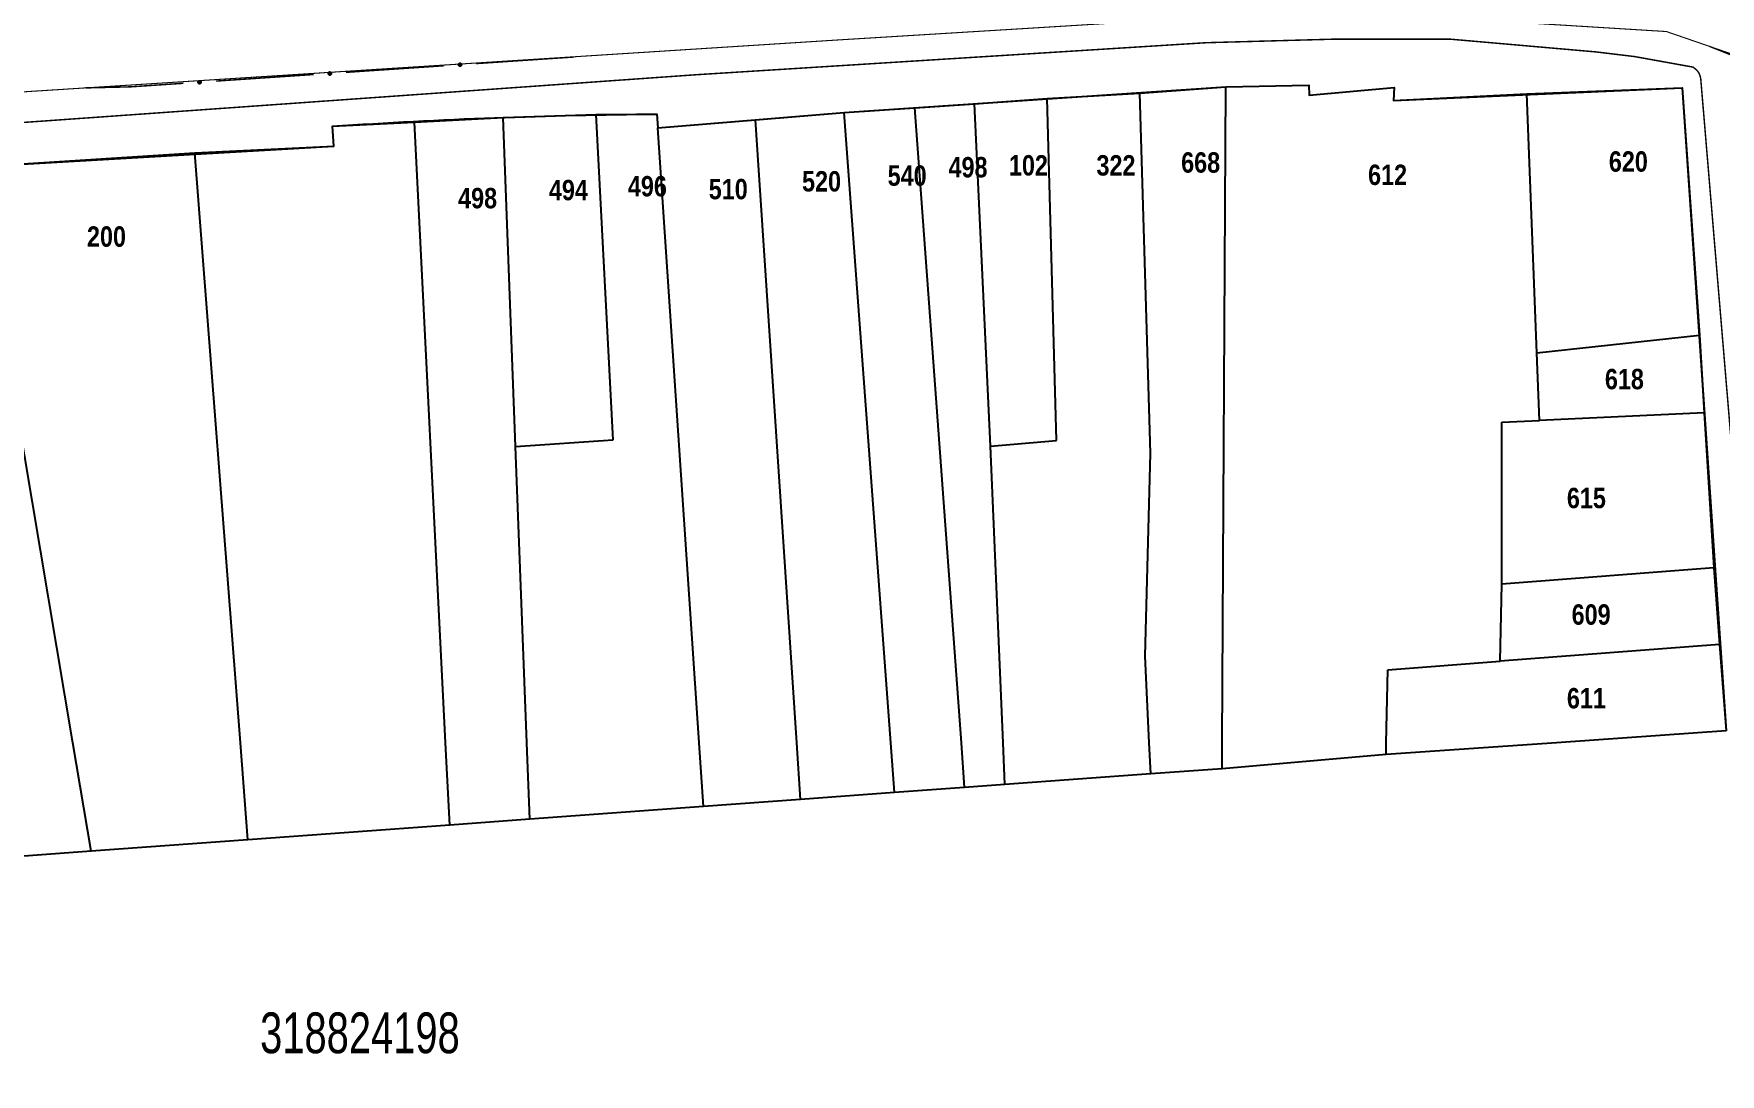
# Model space of a CAD drawing. Extents: x 203591 to 208218, y 4854879 to 4857795.
# Drawn here: x 204044.6 to 204251.3, y 4855982.4 to 4856109.9 of the extents above; entities that cross this region are included whole.
import ezdxf
from ezdxf.enums import TextEntityAlignment as Align

# ---------------------------------------------------------------- set-up
doc = ezdxf.new("R2010")
doc.units = 0
doc.header["$LTSCALE"] = 1.5
doc.header["$MEASUREMENT"] = 0
doc.linetypes.add('PHANTOMX2', pattern=[5, 2.5, -0.5, 0.5, -0.5, 0.5, -0.5])
doc.linetypes.add('TRACO_25', pattern=[8, 3, -1, 1, -1, 1, -1])
for name, color, linetype in [('CD-MALHA-LOTES', 40, 'CONTINUOUS'), ('CD_TXT_QUADRA', 7, 'CONTINUOUS'), ('LM-LIM-SETOR-FISCAL', 7, 'CONTINUOUS'), ('RU-QUADRAS', 210, 'CONTINUOUS'), ('SV-EIXO-ROD-ESTR', 7, 'CONTINUOUS'), ('SV-EST-MUNIC-PAV', 20, 'CONTINUOUS'), ('SV-RUA-NAO-PAV-S-GUIA-C-GUIA', 7, 'PHANTOMX2'), ('Th_NmrPorta', 7, 'CONTINUOUS')]:
    doc.layers.add(name, color=color, linetype=linetype)
doc.styles.add('ARIAL', font='ARIAL.TTF')
doc.styles.get("Standard").update_dxf_attribs({"font": 'swisscbo.ttf'})
doc.linetypes.add('Limite', pattern='A,20,-3,[130,ltypeshp.shx,S=6.35,R=0,X=0,Y=0],-3,20', length=46)

msp = doc.modelspace()

# ---------------------------------------------------------------- linework, layer by layer
at = {"layer": 'CD-MALHA-LOTES', "linetype": 'Continuous', "flags": 128}
for points in [[(204168.79, 4856101.95), (204180.14, 4856102.6)], [(204180.14, 4856102.6), (204190.71, 4856103.4)], [(204181.31, 4856023), (204180.81, 4856033.6), (204181.48, 4856058.5), (204180.14, 4856102.6)], [(204190.24, 4856023), (204190.71, 4856103.4)], [(204190.71, 4856103.4), (204200.87, 4856103.58)], [(204200.87, 4856103.58), (204200.89, 4856102.39)], [(204200.89, 4856102.39), (204211.32, 4856103.32)], [(204211.32, 4856103.32), (204211.24, 4856101.72)], [(204211.24, 4856101.72), (204227.57, 4856102.54)], [(204227.57, 4856102.54), (204246.61, 4856103.28)], [(204228.82, 4856070.78), (204227.57, 4856102.54)], [(204246.61, 4856103.28), (204248.74, 4856072.96)], [(204102.11, 4856099.64), (204113.5, 4856100.02)], [(204113.5, 4856100.02), (204120.97, 4856100.06)], [(204115.61, 4856060.14), (204113.5, 4856100.02)], [(204120.97, 4856100.06), (204121.06, 4856098.38)], [(204133.05, 4856099.35), (204143.91, 4856100.24)], [(204143.91, 4856100.24), (204152.57, 4856100.81)], [(204149.63, 4856023), (204143.91, 4856100.24)], [(204152.57, 4856100.81), (204159.88, 4856101.29)], [(204158.28, 4856023), (204152.57, 4856100.81)], [(204159.88, 4856101.29), (204168.79, 4856101.95)], [(204161.87, 4856059.35), (204159.88, 4856101.29)], [(204169.94, 4856060.04), (204168.79, 4856101.95)], [(204081.2, 4856098.56), (204091.24, 4856099.08)], [(204081.36, 4856096.1), (204081.2, 4856098.56)], [(204091.24, 4856099.08), (204102.11, 4856099.64)], [(204095.07, 4856023), (204091.24, 4856099.08)], [(204103.65, 4856059.31), (204102.11, 4856099.64)], [(204121.06, 4856098.38), (204133.05, 4856099.35)], [(204126.14, 4856023), (204121.06, 4856098.38)], [(204138.12, 4856023), (204133.05, 4856099.35)], [(204064.35, 4856095.31), (204081.36, 4856096.1)], [(204037.49, 4856093.59), (204064.35, 4856095.31)], [(204069.92, 4856023), (204064.35, 4856095.31)], [(204049.38, 4856023), (204037.49, 4856093.59)], [(204228.82, 4856070.78), (204248.74, 4856072.96)], [(204248.74, 4856072.96), (204249.33, 4856063.42)], [(204229.14, 4856062.5), (204228.82, 4856070.78)], [(204249.33, 4856063.42), (204229.14, 4856062.5)], [(204249.33, 4856063.42), (204250.52, 4856044.42)], [(204224.51, 4856062.29), (204229.14, 4856062.5)], [(204224.52, 4856042.41), (204224.51, 4856062.29)], [(204103.65, 4856059.31), (204115.61, 4856060.14)], [(204105.03, 4856023), (204103.65, 4856059.31)], [(204161.87, 4856059.35), (204169.94, 4856060.04)], [(204163.39, 4856023), (204161.87, 4856059.35)], [(204250.52, 4856044.42), (204224.52, 4856042.41)], [(204250.52, 4856044.42), (204251.2, 4856035.05)], [(204224.33, 4856033), (204224.52, 4856042.41)], [(204251.2, 4856035.05), (204224.33, 4856033)], [(204251.2, 4856035.05), (204252.02, 4856024.44)], [(204210.36, 4856023), (204210.56, 4856031.94)], [(204210.56, 4856031.94), (204224.33, 4856033)], [(204252.02, 4856024.44), (204231.21, 4856023)], [(204051.62, 4856009.7), (204049.38, 4856023)], [(204070.83, 4856011.1), (204069.92, 4856023)], [(204095.58, 4856012.9), (204095.07, 4856023)], [(204105.39, 4856013.62), (204105.03, 4856023)], [(204126.67, 4856015.17), (204126.14, 4856023)], [(204138.58, 4856016.04), (204138.12, 4856023)], [(204150.08, 4856016.88), (204149.63, 4856023)], [(204158.68, 4856017.51), (204158.28, 4856023)], [(204163.6, 4856017.87), (204163.39, 4856023)], [(204181.49, 4856019.17), (204181.31, 4856023)], [(204190.23, 4856019.81), (204190.24, 4856023)], [(204210.33, 4856021.56), (204190.23, 4856019.81)], [(204231.21, 4856023), (204210.33, 4856021.56)], [(204210.33, 4856021.56), (204210.36, 4856023)], [(204190.23, 4856019.81), (204181.49, 4856019.17)], [(204158.68, 4856017.51), (204150.08, 4856016.88)], [(204163.6, 4856017.87), (204158.68, 4856017.51)], [(204181.49, 4856019.17), (204163.6, 4856017.87)], [(204138.58, 4856016.04), (204126.67, 4856015.17)], [(204150.08, 4856016.88), (204138.58, 4856016.04)], [(204105.39, 4856013.62), (204095.58, 4856012.9)], [(204126.67, 4856015.17), (204105.39, 4856013.62)], [(204095.58, 4856012.9), (204070.83, 4856011.1)], [(204051.62, 4856009.7), (204038.96, 4856008.77)], [(204070.83, 4856011.1), (204051.62, 4856009.7)]]:
    msp.add_lwpolyline(points, dxfattribs=at)
at = {"layer": 'LM-LIM-SETOR-FISCAL', "linetype": 'Limite', "ltscale": 0.1, "const_width": 0.13, "flags": 128}
msp.add_lwpolyline([(205796.415, 4856248.315), (205682.51, 4856182.65), (205659.3, 4856170.51), (205621.44, 4856158.01), (205507.35, 4856123.37), (205407.36, 4856092.31), (205394.74, 4856089.5), (205362.25, 4856082.61), (205354.69, 4856080.34), (205337.55, 4856076.77), (205289.87, 4856073.56), (205229.36, 4856070.3), (205219.27, 4856069.56), (205147.92, 4856065.7), (205113.32, 4856064.4), (205090.92, 4856063.16), (205009.9, 4856058.92), (204851.88, 4856050.7), (204687.08, 4856042.13), (204637.14, 4856038.78), (204603.03, 4856036.66), (204553.89, 4856035.32), (204520.66, 4856035.13), (204502.57, 4856037.61), (204484.57, 4856041.23), (204412.67, 4856060.75), (204330.68, 4856083.79), (204299.16, 4856093.11), (204270.41, 4856101.78), (204253.26, 4856107.22), (204244.69, 4856110.17), (204218.41, 4856111.79), (204202.69, 4856112.17), (204189.55, 4856111.98), (204142.89, 4856109.12), (204035.38, 4856102.27), (203993.42, 4856098.93), (203985.94, 4856098.57), (203969, 4856097.51), (203907.01, 4856092.75), (203828.45, 4856087.6), (203806.83, 4856085.89), (203745.43, 4856081.58), (203724.99, 4856080.15), (203677.22, 4856076.56), (203633.71, 4856071.22), (203591.04, 4856063.51), (203660.37, 4856023.03), (203705.27, 4855996.41), (203743.77, 4855973.31), (203818.31, 4855928.72), (203887.09, 4855887.86), (203952.66, 4855848.85), (204025, 4855805.96), (204088.2, 4855766.95), (204107.49, 4855755.62), (204177.8, 4855715.26), (204283.05, 4855651.55), (204316.3, 4855629.3), (204344.05, 4855608.74), (204359.413431, 4855596.133587), (204366.73, 4855590.13), (204395.58, 4855561.78), (204414.87, 4855540.12), (204436.53, 4855514.57), (204458.95, 4855485.04), (204486.36, 4855444.86), (204505.82, 4855416.26), (204534.16, 4855377.59), (204568.85, 4855328.27), (204604.98, 4855276.24), (204637.1, 4855229.79), (204661.77, 4855193.9), (204679.77, 4855167.91), (204703.32, 4855133.45), (204736.81, 4855084.64), (204752.67, 4855062.31), (204783.23, 4855019.37), (204803.12, 4854991.18), (204834.249649, 4854948.199642), (204845.64, 4854959.83), (204876.75, 4854964.71), (204914.35, 4854970.84), (204996.87, 4854983.31), (205090.66, 4854997.71), (205105.98, 4854999.94), (205187.94, 4855012.05), (205245.94, 4855021.11), (205272.68, 4855025.85), (205289.82, 4855028.52), (205353.63, 4855038.1), (205379.87, 4855044.32), (205380.17, 4855053.59), (205399.55, 4855054.95), (205426.54, 4855056.03), (205437.99, 4855056.62), (205499.63, 4855060.67), (205539.31, 4855063.19), (205567.09, 4855064.98), (205582.41, 4855066.09), (205635.91, 4855070), (205692.95, 4855073.42), (205739.37, 4855076.32), (205755.85, 4855076.88), (205779.09, 4855078.91), (205796.39, 4855080.33), (205832.27, 4855082.2), (205855.36, 4855083.58), (205884.96, 4855084.97), (205904.85, 4855085.43), (205945.85, 4855088.06), (205975.45, 4855089.94), (205990.04, 4855090.61), (206010.45, 4855091.62), (206021.42, 4855091.93), (206022.38, 4855094.63), (206023.19, 4855099.07), (206023.73, 4855105.32), (206023.73, 4855114.57), (206023.61, 4855122.77), (206023.73, 4855128.91), (206023.31, 4855148.74), (206059.09, 4855155.08), (206090.43, 4855139.24), (206138.56, 4855111.07), (206178.75, 4855088.19), (206206.79, 4855072.52), (206222.46, 4855062.86), (206230.38, 4855057.64), (206237.19, 4855052.51), (206245.02, 4855046.96), (206277.61, 4855028.92), (206315.11, 4855009.06), (206322.43, 4855004.94), (206334.61, 4854998.15), (206344.05, 4854991.94), (206370.01, 4854978.16), (206377.13, 4854974.52), (206383.62, 4854970.88), (206391.86, 4854965.97), (206400.96, 4854960.99), (206409.67, 4854956.24), (206418.06, 4854951.81), (206428.03, 4854946.58), (206436.74, 4854941.99), (206446.39, 4854936.45), (206454.94, 4854931.86), (206463.33, 4854927.27), (206473.94, 4854921.41), (206483.44, 4854916.66), (206493.49, 4854911.28), (206502.2, 4854906.53), (206509.16, 4854902.73), (206517.55, 4854899.17), (206528.48, 4854896), (206549.69, 4854889.67), (206564.41, 4854883.97), (206567.2, 4854879.08), (206570.83, 4854883.26), (206576.05, 4854891.17), (206582.86, 4854902.57), (206588.24, 4854910.17), (206594.1, 4854919.67), (206601.38, 4854929.09), (206611.99, 4854937.95), (206625.76, 4854949.98), (206640.32, 4854965.18), (206646.34, 4854973.73), (206650.93, 4854980.7), (206656.31, 4854989.4), (206659.8, 4854993.84), (206666.37, 4855000.56), (206674.91, 4855008.32), (206682.51, 4855016.24), (206687.1, 4855021.3), (206689.8, 4855026.21), (206695.97, 4855035.87), (206702.46, 4855046.95), (206709.74, 4855060.01), (206715.44, 4855068.88), (206721.77, 4855075.21), (206727.79, 4855082.65), (206732.22, 4855088.66), (206736.5, 4855097.05), (206739.58, 4855106.79), (206740.85, 4855116.29), (206741.17, 4855125.63), (206741.64, 4855134.02), (206741.17, 4855142.09), (206742.12, 4855150.72), (206742.75, 4855160.06), (206742.43, 4855173.36), (206743.07, 4855183.81), (206745.76, 4855192.36), (206748.45, 4855197.74), (206758.11, 4855205.5), (206768.24, 4855208.82), (206775.2, 4855210.56), (206778.84, 4855212.3), (206783.44, 4855216.26), (206786.6, 4855221.64), (206789.29, 4855225.29), (206792.14, 4855229.4), (206795.63, 4855232.73), (206801.01, 4855234.47), (206808.45, 4855236.21), (206816.52, 4855237.63), (206822.22, 4855240.17), (206827.6, 4855242.54), (206831.4, 4855244.28), (206836.63, 4855244.44), (206839.95, 4855243.97), (206842.19, 4855243.65), (206845.62, 4855240.46), (206849.62, 4855235.99), (206854.58, 4855232.12), (206859.64, 4855229.78), (206864.76, 4855227.39), (206870.2, 4855225.04), (206874.73, 4855222.3), (206878.92, 4855219.29), (206882.98, 4855215.83), (206887.98, 4855212.7), (206893.95, 4855209.85), (206900.29, 4855207.85), (206907.15, 4855206.19), (206913.73, 4855205.04), (206920.81, 4855203.6), (206927.56, 4855201.94), (206933.6, 4855200.48), (206939.89, 4855199.17), (206945.67, 4855197.5), (206951.88, 4855196.77), (206955.646692, 4855197.169441), (206957.306662, 4855197.34315), (206961.862616, 4855199.664984), (206966.527907, 4855198.429918), (206972.051755, 4855197.762708), (206977.408644, 4855196.392723), (206983.226231, 4855195.866614), (206988.517313, 4855195.575902), (206994.381656, 4855194.986132), (206999.439545, 4855194.39722), (207005.614593, 4855193.621657), (207012.363297, 4855193.601324), (207017.572169, 4855195.36525), (207023.03395, 4855199.405412), (207027.732957, 4855202.047994), (207032.274552, 4855204.906141), (207036.833943, 4855207.976499), (207041.709791, 4855210.664404), (207047.645836, 4855212.460922), (207053.627362, 4855214.050921), (207060.025663, 4855216.416757), (207065.622577, 4855219.182648), (207071.297192, 4855222.28006), (207076.000549, 4855226.442043), (207079.81713, 4855231.025691), (207081.103271, 4855236.760794), (207082.59759, 4855241.307754), (207088.023389, 4855243.939561), (207090.578395, 4855249.590665), (207089.808985, 4855256.17649), (207088.296416, 4855261.394437), (207091.682817, 4855264.782116), (207096.437455, 4855266.14688), (207101.10609, 4855269.633922), (207105.023599, 4855274.180832), (207109.741577, 4855275.556417), (207115.560457, 4855275.105675), (207120.834136, 4855274.222138), (207125.843848, 4855273.366924), (207131.736831, 4855271.630579), (207137.125757, 4855270.101991), (207140.28442, 4855270.079902), (207149.515925, 4855272.920652), (207159.750695, 4855279.150512), (207168.205506, 4855287.160332), (207178.440276, 4855293.835183), (207190.455007, 4855299.175063), (207198.909818, 4855306.294903), (207210.479558, 4855312.524764), (207226.054209, 4855320.312089), (207238.95892, 4855331.88183), (207248.7487, 4855350.571411), (207250.973651, 4855379.940753), (207256.758521, 4855404.860194), (207263.433371, 4855423.994765), (207271.888182, 4855446.689256), (207282.567942, 4855472.943668), (207294.805168, 4855494.970674), (207326.84445, 4855524.340016), (207365.558582, 4855558.159258), (207387.072345, 4855586.866424), (207407.157013, 4855615.155159), (207422.962295, 4855638.924947), (207434.532036, 4855666.069339), (207438.091956, 4855689.65381), (207436.311996, 4855734.152813), (207437.646966, 4855776.64936), (207435.867006, 4855804.683732), (207437.201976, 4855838.502973), (207442.986846, 4855862.087445), (207450.106687, 4855888.786846), (207460.341457, 4855908.811397), (207484.893222, 4855935.842551), (207514.888754, 4855951.474025), (207555.868566, 4855955.698748), (207618.394465, 4855944.291996), (207657.684388, 4855935.842551), (207679.230475, 4855930.772883), (207701.081061, 4855927.500978), (207727.335472, 4855933.285849), (207757.594794, 4855943.075629), (207797.198906, 4855948.41551), (207840.362939, 4855943.520619), (207880.857031, 4855931.060899), (207908.46854, 4855922.081144), (207928.081857, 4855916.750273), (207978.978222, 4855907.32502), (207988.919986, 4855905.773418), (208022.363859, 4855902.136547), (208058.853041, 4855901.246567), (208090.002343, 4855903.026527), (208114.955167, 4855908.683361), (208130.682304, 4855913.813432), (208161.847626, 4855928.407512), (208188.891822, 4855948.61949), (208218.286591, 4855981.057933), (208187.445907, 4855991.449903), (208165.321069, 4856010.222493), (208159.224361, 4856022.94), (208156.58974, 4856039.12589), (208148.685879, 4856065.472094), (208141.72335, 4856085.385589), (208131.121743, 4856100.600365), (208114.978287, 4856123.563692), (208106.091421, 4856139.449948), (208093.205298, 4856162.116022), (208084.73682, 4856199.326829), (208076.797221, 4856229.27502), (208073.616124, 4856257.1496), (208067.838157, 4856284.431712), (208065.021572, 4856320.096316), (208063.518292, 4856367.226456), (208062.416051, 4856397.165935), (208051.054374, 4856419.94066), (208041.168955, 4856425.250761), (208034.147983, 4856457.455812), (208021.67975, 4856492.348298), (208031.159526, 4856541.689942), (208020.976111, 4856586.808408), (208019.467809, 4856600.268866), (208028.327718, 4856624.553543), (208027.926294, 4856671.90573), (208026.162133, 4856750.628679), (208030.440265, 4856795.701991), (208034.406877, 4856848.418794), (208036.125381, 4856871.257936), (208022.299519, 4856927.922659), (208010.560024, 4856953.886397), (208008.303255, 4856989.771934), (207999.795743, 4857038.357717), (207992.204293, 4857055.360826), (207973.187812, 4857100.767903), (207964.482023, 4857136.653753), (207955.32649, 4857174.790688), (207947.06, 4857205.66), (207936.24, 4857242.09), (207927.67, 4857273.58), (207918.98, 4857320.37), (207891.61, 4857379.79), (207864.78, 4857442.58), (207832.53, 4857508.13), (207814.62, 4857556.12), (207809.96, 4857575.68), (207785.03, 4857617.04), (207772.89, 4857638.07), (207748.63, 4857685.56), (207726.14, 4857726.05), (207670.54, 4857791.94), (207637.716929, 4857752.579866), (207327.499503, 4857249.046871), (207320.676618, 4857251.493261), (207314.080136, 4857253.877844), (207301.63279, 4857226.347664), (207278.712679, 4857178.433894), (207276.5774, 4857174.787641), (207262.892453, 4857152.57806), (207252.462304, 4857134.399802), (207240.885989, 4857115.917861), (207229.906692, 4857098.269253), (207214.91377, 4857077.033986), (207202.397592, 4857060.643753), (207187.795384, 4857042.763498), (207183.851205, 4857038.068132), (207172.84771, 4857025.964287), (207149.87276, 4857002.228535), (207122.979462, 4856978.24558), (207115.279823, 4856971.792429), (207096.554824, 4856956.721089), (207093.179038, 4856954.256239), (207063.969674, 4856931.265115), (207039.009706, 4856911.05036), (207002.55255, 4856880.952023), (206995.622513, 4856875.427191), (206955.697742, 4856843.197587), (206925.76, 4856819.17), (206889.95, 4856790.29), (206863.87, 4856769.12), (206847.05, 4856755.62), (206812.934473, 4856729.478313), (206791.2, 4856713), (206771.48, 4856697.98), (206751.62, 4856684.07), (206724.81, 4856665.42), (206695.34, 4856644.45), (206670.42, 4856628.03), (206663.08, 4856623.07), (206633.21, 4856602.21), (206600.85, 4856580.16), (206591.4, 4856573.83), (206573.31, 4856561.53), (206563.13, 4856555.38), (206553.22, 4856549.54), (206544.9, 4856545.03), (206536.19, 4856541.04), (206524.84, 4856536.19), (206513.22, 4856531.58), (206498.3, 4856526.31), (206481.81, 4856521.39), (206460.98, 4856515.61), (206436.55, 4856509.25), (206404.85, 4856501.32), (206376.503498, 4856494.172169), (206338.854515, 4856484.264542), (206332.61, 4856481.61), (206321.41, 4856478.45), (206309.98, 4856474.91), (206297.27, 4856470.73), (206283.09, 4856465.93), (206265.98, 4856460.4), (206237.37, 4856450.17), (206227.79, 4856446.64), (206207.64, 4856438.98), (206187.88, 4856431.02), (206170.1, 4856423.58), (206145.59, 4856412.49), (206123.09, 4856402.3), (206095.56, 4856389.84), (206084.72388, 4856385.188271), (206064.4, 4856375.95), (206043.92, 4856366.69), (206002.95, 4856348.23), (205973.98, 4856334.81), (205918.83, 4856309.59), (205889.94, 4856296.39), (205871.28, 4856287.81), (205863.09, 4856283.51), (205834.67, 4856269.04), (205796.415, 4856248.315)], dxfattribs=at)
at = {"layer": 'RU-QUADRAS', "color": 6, "linetype": 'Continuous'}
msp.add_lwpolyline([(203759.66, 4856062.51, -0.0049961305), (203845.69, 4856069.3), (203852.28, 4856077.99), (203926.89, 4856083.53, -0.004668807), (204025.53, 4856091.64), (204037.49, 4856093.59), (204081.36, 4856096.1), (204081.2, 4856098.56, -0.0146702521), (204120.97, 4856100.06), (204121.06, 4856098.38), (204143.91, 4856100.24), (204190.71, 4856103.4), (204200.87, 4856103.58), (204200.89, 4856102.39), (204211.32, 4856103.32), (204211.24, 4856101.72), (204246.61, 4856103.28), (204252.02, 4856024.44)], format="xyb", dxfattribs=at)
at = {"layer": 'SV-EIXO-ROD-ESTR', "const_width": 0.18, "flags": 128}
for points in [[(204249.981552, 4856108.348521), (204253.696294, 4856106.865049)], [(204098.834831, 4856106.243426), (204110.807742, 4856107.049274)], [(204066.907067, 4856104.094496), (204078.879978, 4856104.900345)], [(204082.870949, 4856105.168961), (204094.84386, 4856105.974809)], [(204050.932261, 4856103.260912), (204055.930888, 4856103.378072)], [(204055.930888, 4856103.378072), (204056.44, 4856103.39)], [(204056.44, 4856103.39), (204062.916097, 4856103.82588)]]:
    msp.add_lwpolyline(points, dxfattribs=at)
at = {"layer": 'SV-EIXO-ROD-ESTR', "flags": 128}
for points in [[(204096.688597, 4856106.209301), (204096.720255, 4856106.246581), (204096.755087, 4856106.272148), (204096.790276, 4856106.28511), (204096.824358, 4856106.288456), (204096.859611, 4856106.287953), (204096.895042, 4856106.279603), (204096.932313, 4856106.261625), (204096.969933, 4856106.230131), (204096.993779, 4856106.192728), (204097.008333, 4856106.158909), (204097.013868, 4856106.123571), (204097.012805, 4856106.089332), (204097.002915, 4856106.052815), (204096.984328, 4856106.015222), (204096.951743, 4856105.97816), (204096.917423, 4856105.95333), (204096.883057, 4856105.941686), (204096.847496, 4856105.936345), (204096.811511, 4856105.937291), (204096.776779, 4856105.945688), (204096.738962, 4856105.96447), (204096.702808, 4856105.997116), (204096.677652, 4856106.031063), (204096.665528, 4856106.065256), (204096.661059, 4856106.100386), (204096.661134, 4856106.135751), (204096.668045, 4856106.171716), (204096.688597, 4856106.209301)], [(204080.724715, 4856105.134836), (204080.756373, 4856105.172116), (204080.791205, 4856105.197683), (204080.826394, 4856105.210645), (204080.860476, 4856105.213992), (204080.895729, 4856105.213488), (204080.93116, 4856105.205138), (204080.968432, 4856105.187161), (204081.006051, 4856105.155666), (204081.029897, 4856105.118263), (204081.044451, 4856105.084444), (204081.049987, 4856105.049106), (204081.048923, 4856105.014867), (204081.039033, 4856104.978351), (204081.020446, 4856104.940758), (204080.987861, 4856104.903696), (204080.953541, 4856104.878865), (204080.919176, 4856104.867221), (204080.883614, 4856104.861881), (204080.847629, 4856104.862826), (204080.812897, 4856104.871223), (204080.77508, 4856104.890006), (204080.738926, 4856104.922651), (204080.71377, 4856104.956599), (204080.701646, 4856104.990792), (204080.697177, 4856105.025921), (204080.697252, 4856105.061286), (204080.704163, 4856105.097251), (204080.724715, 4856105.134836)], [(204064.760833, 4856104.060371), (204064.792491, 4856104.097652), (204064.827323, 4856104.123218), (204064.862512, 4856104.136181), (204064.896594, 4856104.139527), (204064.931848, 4856104.139023), (204064.967278, 4856104.130674), (204065.00455, 4856104.112696), (204065.04217, 4856104.081201), (204065.066015, 4856104.043798), (204065.080569, 4856104.009979), (204065.086105, 4856103.974641), (204065.085042, 4856103.940402), (204065.075151, 4856103.903886), (204065.056564, 4856103.866293), (204065.023979, 4856103.829231), (204064.989659, 4856103.8044), (204064.955294, 4856103.792756), (204064.919732, 4856103.787416), (204064.883747, 4856103.788362), (204064.849015, 4856103.796758), (204064.811198, 4856103.815541), (204064.775044, 4856103.848187), (204064.749888, 4856103.882134), (204064.737764, 4856103.916327), (204064.733295, 4856103.951456), (204064.73337, 4856103.986821), (204064.740281, 4856104.022786), (204064.760833, 4856104.060371)]]:
    msp.add_lwpolyline(points, close=True, dxfattribs=at)
for points in [[(204096.668045, 4856106.171716), (204096.969933, 4856106.230131)], [(204096.67928, 4856106.188771), (204096.947733, 4856106.243764)], [(204096.688597, 4856106.209301), (204096.932313, 4856106.261625)], [(204096.706666, 4856106.228907), (204096.906327, 4856106.269697)], [(204096.720255, 4856106.246581), (204096.895042, 4856106.279603)], [(204096.740048, 4856106.261241), (204096.86856, 4856106.282199)], [(204096.755087, 4856106.272148), (204096.859611, 4856106.287953)], [(204080.697177, 4856105.025921), (204081.044451, 4856105.084444)], [(204080.697252, 4856105.061286), (204081.029897, 4856105.118263)], [(204080.70092, 4856105.044951), (204081.032091, 4856105.102798)], [(204080.701646, 4856104.990792), (204081.049987, 4856105.049106)], [(204080.702033, 4856105.0081), (204081.04564, 4856105.06405)], [(204080.704163, 4856105.097251), (204081.006051, 4856105.155666)], [(204080.705436, 4856105.079445), (204081.013371, 4856105.137096)], [(204080.711222, 4856104.973161), (204081.046478, 4856105.031283)], [(204080.71377, 4856104.956599), (204081.048923, 4856105.014867)], [(204080.715399, 4856105.114306), (204080.983851, 4856105.1693)], [(204080.724715, 4856105.134836), (204080.968432, 4856105.187161)], [(204080.728581, 4856104.938771), (204081.03933, 4856104.995245)], [(204080.738926, 4856104.922651), (204081.039033, 4856104.978351)], [(204080.742785, 4856105.154442), (204080.942445, 4856105.195233)], [(204080.756373, 4856105.172116), (204080.93116, 4856105.205138)], [(204080.760732, 4856104.908113), (204081.026737, 4856104.958839)], [(204080.77508, 4856104.890006), (204081.020446, 4856104.940758)], [(204080.776166, 4856105.186776), (204080.904678, 4856105.207734)], [(204080.791205, 4856105.197683), (204080.895729, 4856105.213488)], [(204080.799323, 4856104.883358), (204080.996444, 4856104.921242)], [(204080.812897, 4856104.871223), (204080.987861, 4856104.903696)], [(204080.834551, 4856104.86795), (204080.964333, 4856104.890361)], [(204080.847629, 4856104.862826), (204080.953541, 4856104.878865)], [(204096.661059, 4856106.100386), (204097.008333, 4856106.158909)], [(204096.661134, 4856106.135751), (204096.993779, 4856106.192728)], [(204096.664802, 4856106.119416), (204096.995973, 4856106.177263)], [(204096.665528, 4856106.065256), (204097.013868, 4856106.123571)], [(204096.665915, 4856106.082565), (204097.009522, 4856106.138514)], [(204096.669318, 4856106.15391), (204096.977253, 4856106.211561)], [(204096.675104, 4856106.047626), (204097.010359, 4856106.105748)], [(204096.677652, 4856106.031063), (204097.012805, 4856106.089332)], [(204096.692463, 4856106.013236), (204097.003212, 4856106.069709)], [(204096.702808, 4856105.997116), (204097.002915, 4856106.052815)], [(204096.724614, 4856105.982577), (204096.990618, 4856106.033304)], [(204096.738962, 4856105.96447), (204096.984328, 4856106.015222)], [(204096.763205, 4856105.957823), (204096.960326, 4856105.995707)], [(204096.776779, 4856105.945688), (204096.951743, 4856105.97816)], [(204096.798432, 4856105.942415), (204096.928215, 4856105.964826)], [(204096.811511, 4856105.937291), (204096.917423, 4856105.95333)], [(204064.733295, 4856103.951456), (204065.080569, 4856104.009979)], [(204064.73337, 4856103.986821), (204065.066015, 4856104.043798)], [(204064.737038, 4856103.970486), (204065.068209, 4856104.028334)], [(204064.737764, 4856103.916327), (204065.086105, 4856103.974641)], [(204064.738151, 4856103.933636), (204065.081758, 4856103.989585)], [(204064.740281, 4856104.022786), (204065.04217, 4856104.081201)], [(204064.741555, 4856104.00498), (204065.049489, 4856104.062632)], [(204064.74734, 4856103.898696), (204065.082596, 4856103.956819)], [(204064.749888, 4856103.882134), (204065.085042, 4856103.940402)], [(204064.751517, 4856104.039841), (204065.01997, 4856104.094835)], [(204064.760833, 4856104.060371), (204065.00455, 4856104.112696)], [(204064.764699, 4856103.864307), (204065.075448, 4856103.92078)], [(204064.775044, 4856103.848187), (204065.075151, 4856103.903886)], [(204064.778903, 4856104.079977), (204064.978563, 4856104.120768)], [(204064.792491, 4856104.097652), (204064.967278, 4856104.130674)], [(204064.79685, 4856103.833648), (204065.062855, 4856103.884374)], [(204064.811198, 4856103.815541), (204065.056564, 4856103.866293)], [(204064.812284, 4856104.112312), (204064.940797, 4856104.13327)], [(204064.827323, 4856104.123218), (204064.931848, 4856104.139023)], [(204064.835441, 4856103.808893), (204065.032562, 4856103.846778)], [(204064.849015, 4856103.796758), (204065.023979, 4856103.829231)], [(204064.870669, 4856103.793485), (204065.000451, 4856103.815897)], [(204064.883747, 4856103.788362), (204064.989659, 4856103.8044)]]:
    msp.add_lwpolyline(points, dxfattribs=at)
at = {"layer": 'SV-EST-MUNIC-PAV', "linetype": 'Continuous', "const_width": 0.18, "flags": 128}
msp.add_lwpolyline([(203770.01, 4856079.65), (203850.89, 4856085.41), (203918.38, 4856090.41), (203973.16, 4856094.22), (204038.59, 4856098.69), (204125.7, 4856104.87), (204188.27, 4856108.8), (204203.78, 4856109.23), (204218.26, 4856109.23), (204236.08, 4856107.67), (204240.8, 4856107.1), (204247.95, 4856105.81), (204248.24, 4856105.59), (204248.48, 4856105.36), (204248.67, 4856105.1), (204248.76, 4856104.88), (204248.84, 4856104.65), (204248.9, 4856104.39)], dxfattribs=at)
at = {"layer": 'SV-RUA-NAO-PAV-S-GUIA-C-GUIA', "linetype": 'TRACO_25', "const_width": 0.18, "flags": 128}
msp.add_lwpolyline([(204248.9, 4856104.39), (204252.53, 4856061.13), (204255.91, 4856026.08), (204256.38, 4856023.02)], dxfattribs=at)

# ---------------------------------------------------------------- texts
at = {"layer": 'CD_TXT_QUADRA', "style": 'ARIAL', "width": 0.7}
msp.add_text('318824198', height=5, dxfattribs=at).set_placement((204072.331628, 4855984.933382))
at = {"layer": 'Th_NmrPorta', "color": 1}
for s, p in [('498', (204156.708675, 4856093.540115)), ('102', (204164.108675, 4856093.770115)), ('322', (204174.838675, 4856093.770115)), ('668', (204185.218675, 4856094.120115)), ('612', (204208.128675, 4856092.610115)), ('620', (204237.638675, 4856094.240115)), ('494', (204107.728675, 4856090.740115)), ('496', (204117.408675, 4856091.210115)), ('510', (204127.318675, 4856090.860115)), ('520', (204138.754558, 4856091.811)), ('540', (204149.244558, 4856092.511)), ('498', (204096.598675, 4856089.750115)), ('200', (204051.110604, 4856085.038451)), ('618', (204237.156095, 4856067.570059)), ('615', (204232.496095, 4856052.990059)), ('609', (204233.076095, 4856038.710059)), ('611', (204232.496095, 4856028.450059))]:
    msp.add_text(s, height=2.5, dxfattribs=at).set_placement(p, align=Align.MIDDLE_LEFT)

doc.saveas('drawing.dxf')
